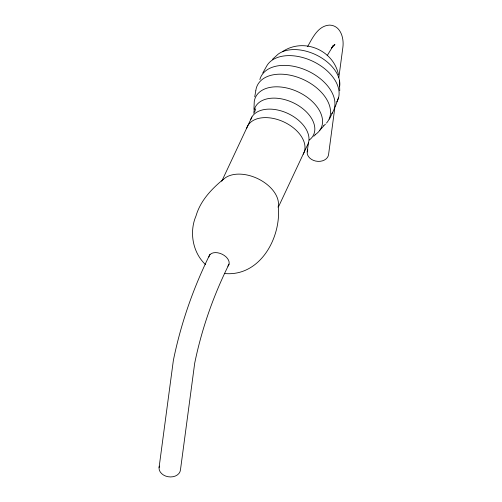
<?xml version="1.0" encoding="UTF-8"?>
<svg xmlns="http://www.w3.org/2000/svg" width="502" height="502" viewBox="0 0 502 502"><rect width="100%" height="100%" fill="white"/><g stroke="black" fill="none" stroke-linecap="round" stroke-linejoin="round"><path stroke-width="0.75" d="M253.943 109.442L254.25 101.611A36.238 22.929 25.1 0 1 301.081 93.403A36.238 22.929 25.1 0 1 315.087 134.693M339.76 90.711L339.459 80.86M159.071 467.519L173.366 360.38C180.858 323.621 193.314 287.891 209.968 254.282M307.205 151.955L308.448 142.675M334.916 107.014L328.597 154.371A10.762 8.17 7.6 0 1 315.708 161.073A10.762 8.17 7.6 0 1 307.776 149.891M338.85 77.515L342.891 47.232C344.096 38.108 340.676 25.483 329.645 25.1C318.092 25.633 312.545 37.895 307.6 46.611M254.752 96.823L255.8 90.592M254.539 112.279L255.75 108.796M338.568 97.319L335.261 106.794M262.784 72.959L266.989 65.555A39.401 24.931 25.1 0 1 314.767 62.267A39.401 24.931 25.1 0 1 336.811 101.875M221.727 181.272L251.91 116.979M229.075 264.127C213.469 295.515 201.71 328.873 194.694 363.241L180.456 469.941A10.762 8.17 7.6 0 1 168.032 476.724A10.762 8.17 7.6 0 1 159.372 466.12M278.303 207.219L307.174 145.718A31.187 19.735 25.1 0 0 287.627 113.345A31.187 19.735 25.1 0 0 250.699 119.671M329.419 119.187L332.606 112.392M327.185 55.615L333.039 45.996L331.445 47.985L334.941 44.389L333.824 45.186M319.536 130.52L323.872 125.782M272.511 59.28L278.158 54.147A35.956 22.753 25.1 0 1 317.634 55.647A35.956 22.753 25.1 0 1 339.703 86.156M313.731 136.274L315.225 134.887M223.359 179.302C211.449 189.091 200.367 200.787 196 215.967C189.085 232.006 192.624 252.481 205.475 264.535M282.795 51.442C303.911 37.556 333.479 50.093 338.511 74.785M332.757 45.92L334.056 45.444M224.865 273.552C259.597 276.602 280.649 238.87 278.434 207.953M223.227 179.603A31.187 19.735 25.1 0 1 258.693 179.107A31.187 19.735 25.1 0 1 278.07 207.307M259.873 79.536A40.06 25.351 25.1 0 1 308.096 71.077A40.06 25.351 25.1 0 1 331.791 113.621M208.895 256.999A10.762 6.808 25.1 0 1 222.116 254.207A10.762 6.808 25.1 0 1 227.801 266.179M253.849 113.396A32.285 20.431 25.1 0 1 293.463 102.854A32.285 20.431 25.1 0 1 309.238 140.058M255.851 90.366A39.633 25.081 25.1 0 1 303.472 79.58A39.633 25.081 25.1 0 1 326.495 123.072M325.447 124.163A39.633 25.081 25.1 0 1 323.69 125.651M246.708 128.167A31.187 19.735 25.1 0 1 283.636 121.848A31.187 19.735 25.1 0 1 303.183 154.221"/></g></svg>
